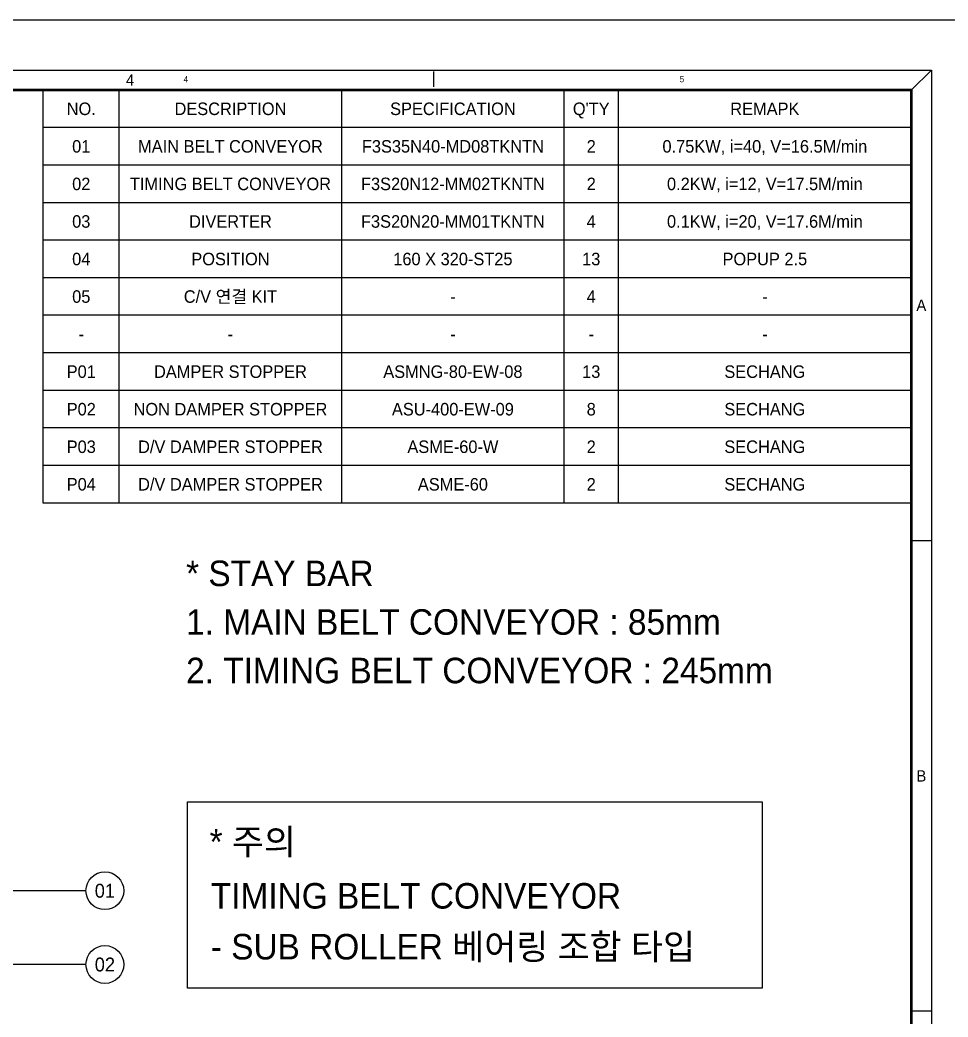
# Model space of a CAD drawing. Header units: inches. Extents: x 0 to 23821, y 0 to 11279.
# Drawn here: x 8265 to 12435, y 4429 to 8910 of the extents above; entities that cross this region are included whole.
import ezdxf
from ezdxf.enums import TextEntityAlignment as Align

# ---------------------------------------------------------------- set-up
doc = ezdxf.new("R2010")
doc.units = ezdxf.units.IN
doc.header["$LTSCALE"] = 10
doc.header["$MEASUREMENT"] = 0
doc.layers.add('44', color=4, linetype='Continuous')
doc.layers.add('D', color=3, linetype='Continuous')
doc.styles.add('SCI', font='')
doc.styles.get('SCI').set_extended_font_data('Gulim')

# ---------------------------------------------------------------- blocks, each defined once
blk = doc.blocks.new('A$C82e70aa9')
at = {"color": 2}
blk.add_line((412, -7.5), (409, -10.5), dxfattribs=at)
at = {"color": 3}
blk.add_line((304, -10.5), (409, -10.5), dxfattribs=at)
for p, q in [((409, -78), (412, -78)), ((412, -148.5), (409, -148.5))]:
    blk.add_line(p, q)
at = {"color": 1}
blk.add_lwpolyline([(0, 0), (420, 0), (420, -297), (0, -297)], close=True, dxfattribs=at)
at = {"color": 2}
blk.add_lwpolyline([(12, -7.5), (412, -7.5), (412, -289.5), (12, -289.5)], close=True, dxfattribs=at)
at = {"const_width": 0.4}
blk.add_lwpolyline([(15, -10.5), (409, -10.5), (409, -286.5), (15, -286.5)], close=True, dxfattribs=at)
at = {"color": 2, "char_height": 1.7, "attachment_point": 5, "style": 'SCI'}
for s, insert, width in [('4', (292, -9), 80), ('A', (410.5, -42.75), 3), ('B', (410.5, -113.25), 3)]:
    blk.add_mtext(s, dxfattribs=dict(at, insert=insert, width=width))

msp = doc.modelspace()

# ---------------------------------------------------------------- linework, layer by layer
at = {"color": 2}
msp.add_line((10125, 8608.92857143), (10125, 8678.57142857), dxfattribs=at)
for p, q in [((8370, 8426.25), (8370, 8595)), ((12270, 8426.25), (8370, 8426.25)), ((12270, 7582.5), (8370, 7582.5)), ((12270, 7413.75), (8370, 7413.75)), ((12270, 6738.75), (8370, 6738.75))]:
    msp.add_line(p, q)
at = {"color": 3}
for p, q in [((8711.25, 8426.25), (8711.25, 8595)), ((9710.625, 8426.25), (9710.625, 8595)), ((10710, 8426.25), (10710, 8595)), ((10953.75, 8426.25), (10953.75, 8595)), ((8711.25, 8257.5), (8711.25, 8426.25)), ((9710.625, 8257.5), (9710.625, 8426.25)), ((10710, 8257.5), (10710, 8426.25)), ((10953.75, 8257.5), (10953.75, 8426.25)), ((8711.25, 8088.75), (8711.25, 8257.5)), ((9710.625, 8088.75), (9710.625, 8257.5)), ((10710, 8088.75), (10710, 8257.5)), ((10953.75, 8088.75), (10953.75, 8257.5)), ((8711.25, 7920), (8711.25, 8088.75)), ((9710.625, 7920), (9710.625, 8088.75)), ((10710, 7920), (10710, 8088.75)), ((10953.75, 7920), (10953.75, 8088.75)), ((8711.25, 7751.25), (8711.25, 7920)), ((9710.625, 7751.25), (9710.625, 7920)), ((10710, 7751.25), (10710, 7920)), ((10953.75, 7751.25), (10953.75, 7920)), ((8711.25, 7582.5), (8711.25, 7751.25)), ((9710.625, 7582.5), (9710.625, 7751.25)), ((10710, 7582.5), (10710, 7751.25)), ((10953.75, 7582.5), (10953.75, 7751.25)), ((8711.25, 7413.75), (8711.25, 7582.5)), ((9710.625, 7413.75), (9710.625, 7582.5)), ((10710, 7413.75), (10710, 7582.5)), ((10953.75, 7413.75), (10953.75, 7582.5)), ((8711.25, 7245), (8711.25, 7413.75)), ((9710.625, 7245), (9710.625, 7413.75)), ((10710, 7245), (10710, 7413.75)), ((10953.75, 7245), (10953.75, 7413.75)), ((8711.25, 7076.25), (8711.25, 7245)), ((9710.625, 7076.25), (9710.625, 7245)), ((10710, 7076.25), (10710, 7245)), ((10953.75, 7076.25), (10953.75, 7245)), ((8711.25, 6907.5), (8711.25, 7076.25)), ((9710.625, 6907.5), (9710.625, 7076.25)), ((10710, 6907.5), (10710, 7076.25)), ((10953.75, 6907.5), (10953.75, 7076.25)), ((8711.25, 6738.75), (8711.25, 6907.5)), ((9710.625, 6738.75), (9710.625, 6907.5)), ((10710, 6738.75), (10710, 6907.5)), ((10953.75, 6738.75), (10953.75, 6907.5))]:
    msp.add_line(p, q, dxfattribs=at)
at = {"color": 7}
for p, q in [((8370, 8257.5), (8370, 8426.25)), ((8370, 8088.75), (8370, 8257.5)), ((8370, 7920), (8370, 8088.75)), ((8370, 7751.25), (8370, 7920)), ((8370, 7582.5), (8370, 7751.25)), ((8370, 7413.75), (8370, 7582.5)), ((8370, 7245), (8370, 7413.75)), ((8370, 7076.25), (8370, 7245)), ((8370, 6907.5), (8370, 7076.25)), ((8370, 6738.75), (8370, 6907.5))]:
    msp.add_line(p, q, dxfattribs=at)
msp.add_lwpolyline([(9018.27526318, 5396.07506773), (11600.09395377, 5396.07506773), (11600.09395377, 4558.65682456), (9018.27526318, 4558.65682456)], close=True)
at = {"layer": '44'}
for p, q in [((12270, 8257.5), (8370, 8257.5)), ((12270, 8088.75), (8370, 8088.75)), ((12270, 7920), (8370, 7920)), ((12270, 7751.25), (8370, 7751.25)), ((12270, 7245), (8370, 7245)), ((12270, 7076.25), (8370, 7076.25)), ((12270, 6907.5), (8370, 6907.5))]:
    msp.add_line(p, q, dxfattribs=at)
at = {"layer": 'D'}
for p, q in [((8561.69681203, 4996.4785877), (8203.47556551, 4996.4785877)), ((8561.69681203, 4664.91478615), (7810.26715727, 4664.91478615))]:
    msp.add_line(p, q, dxfattribs=at)
for centre in [(8646.69681203, 4996.4785877), (8646.69681203, 4664.91478615)]:
    msp.add_circle(centre, 85, dxfattribs=at)

# ---------------------------------------------------------------- block references
at = {"xscale": 30, "yscale": 30, "zscale": 30}
msp.add_blockref('A$C82e70aa9', (0, 8910), dxfattribs=at)

# ---------------------------------------------------------------- texts
at = {"color": 2, "style": 'SCI'}
for s, p in [('4', (9010.71428571, 8643.75)), ('5', (11239.28571429, 8643.75))]:
    msp.add_text(s, height=27.85714286, dxfattribs=at).set_placement(p, align=Align.MIDDLE_CENTER)
at = {"style": 'SCI'}
for s, p in [('NO.', (8540.625, 8510.625)), ('DESCRIPTION', (9210.9375, 8510.625)), ('SPECIFICATION', (10210.3125, 8510.625)), ("Q'TY", (10831.875, 8510.625)), ('REMAPK', (11611.875, 8510.625)), ('01', (8540.625, 8341.875)), ('MAIN BELT CONVEYOR', (9210.9375, 8341.875)), ('F3S35N40-MD08TKNTN', (10210.3125, 8341.875)), ('2', (10831.875, 8341.875)), ('0.75KW, i=40, V=16.5M/min', (11611.875, 8341.875)), ('02', (8540.625, 8173.125)), ('TIMING BELT CONVEYOR', (9210.9375, 8173.125)), ('F3S20N12-MM02TKNTN', (10210.3125, 8173.125)), ('2', (10831.875, 8173.125)), ('0.2KW, i=12, V=17.5M/min', (11611.875, 8173.125)), ('03', (8540.625, 8004.375)), ('DIVERTER', (9210.9375, 8004.375)), ('F3S20N20-MM01TKNTN', (10210.3125, 8004.375)), ('4', (10831.875, 8004.375)), ('0.1KW, i=20, V=17.6M/min', (11611.875, 8004.375)), ('04', (8540.625, 7835.625)), ('POSITION', (9210.9375, 7835.625)), ('160 X 320-ST25', (10210.3125, 7835.625)), ('13', (10831.875, 7835.625)), ('POPUP 2.5', (11611.875, 7835.625)), ('05', (8540.625, 7666.875)), ('C/V 연결 KIT', (9210.9375, 7666.875)), ('-', (10210.3125, 7666.875)), ('4', (10831.875, 7666.875)), ('-', (11611.875, 7666.875)), ('-', (8540.625, 7498.125)), ('-', (9210.9375, 7498.125)), ('-', (10210.3125, 7498.125)), ('-', (10831.875, 7498.125)), ('-', (11611.875, 7498.125)), ('P01', (8540.625, 7329.375)), ('DAMPER STOPPER', (9210.9375, 7329.375)), ('ASMNG-80-EW-08', (10210.3125, 7329.375)), ('13', (10831.875, 7329.375)), ('SECHANG', (11611.875, 7329.375)), ('P02', (8540.625, 7160.625)), ('NON DAMPER STOPPER', (9210.9375, 7160.625)), ('ASU-400-EW-09', (10210.3125, 7160.625)), ('8', (10831.875, 7160.625)), ('SECHANG', (11611.875, 7160.625)), ('P03', (8540.625, 6991.875)), ('D/V DAMPER STOPPER', (9210.9375, 6991.875)), ('ASME-60-W', (10210.3125, 6991.875)), ('2', (10831.875, 6991.875)), ('SECHANG', (11611.875, 6991.875)), ('P04', (8540.625, 6823.125)), ('D/V DAMPER STOPPER', (9210.9375, 6823.125)), ('ASME-60', (10210.3125, 6823.125)), ('2', (10831.875, 6823.125)), ('SECHANG', (11611.875, 6823.125))]:
    msp.add_text(s, height=56.25, dxfattribs=at).set_placement(p, align=Align.MIDDLE_CENTER)
for s, p in [('* STAY BAR', (9011.57241446, 6422.87614066)), ('1. MAIN BELT CONVEYOR : 85mm', (9011.57241446, 6204.26776405)), ('2. TIMING BELT CONVEYOR : 245mm', (9011.57241446, 5986.30886179)), ('* 주의', (9117.28120156, 5216.34217797)), ('TIMING BELT CONVEYOR', (9122.61072224, 4973.69638519)), ('- SUB ROLLER 베어링 조합 타입 ', (9122.61072224, 4744.95816964))]:
    msp.add_text(s, height=114.75, dxfattribs=at).set_placement(p, align=Align.MIDDLE_LEFT)
at = {"color": 7, "style": 'SCI'}
for s, p in [('01', (8646.69681203, 4996.4785877)), ('02', (8646.69681203, 4664.91478615))]:
    msp.add_text(s, height=62.5, dxfattribs=at).set_placement(p, align=Align.MIDDLE_CENTER)

doc.saveas('drawing.dxf')
